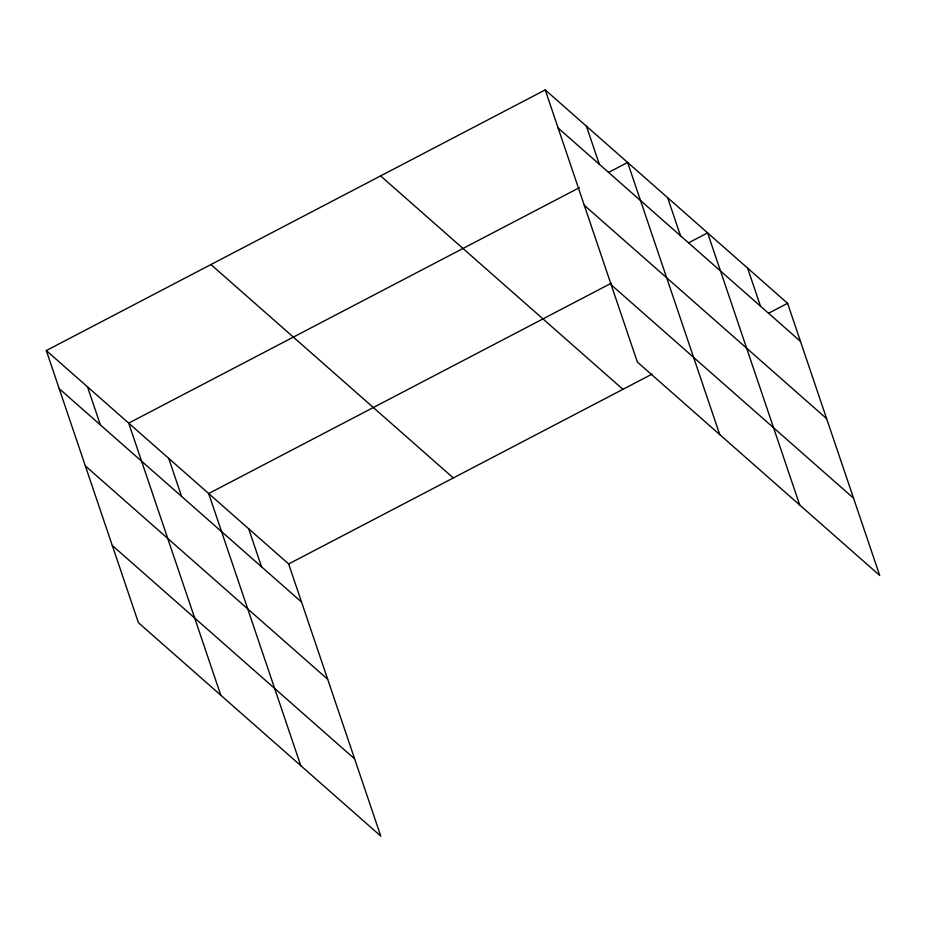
<?xml version="1.0" encoding="UTF-8"?>
<svg xmlns="http://www.w3.org/2000/svg" width="926" height="926" viewBox="0 0 926 926"><rect width="100%" height="100%" fill="white"/><g stroke="black" fill="none" stroke-linecap="round" stroke-linejoin="round"><path stroke-width="1.39" d="M46.3 350.56L288.657 563.969L380.771 836.097L138.414 622.689L46.3 350.56L545.229 89.903L787.586 303.311L879.7 575.44L637.343 362.031L545.229 89.903M579.502 187.608L128.702 423.124L220.816 695.252M608.637 172.386L627.631 162.467L719.745 434.595M611.357 283.171L208.686 493.546L300.788 765.675M688.608 242.809L707.614 232.889L799.717 505.017M288.657 563.969L652.078 374.104M768.592 313.231L787.586 303.311M558.123 127.996L800.481 341.393M584.26 205.225L826.629 418.633M611.195 284.803L853.564 498.2M380.586 175.917L622.943 389.325M210.943 264.547L453.312 477.955M59.195 388.654L301.552 602.05M85.331 465.882L327.688 679.29M112.266 545.46L354.623 758.869M747.606 268.1L760.489 306.182M667.623 197.678L680.517 235.76M586.436 126.179L599.319 164.272M248.666 528.758L261.56 566.839M168.694 458.335L181.589 496.417M87.495 386.837L100.39 424.93"/></g></svg>
